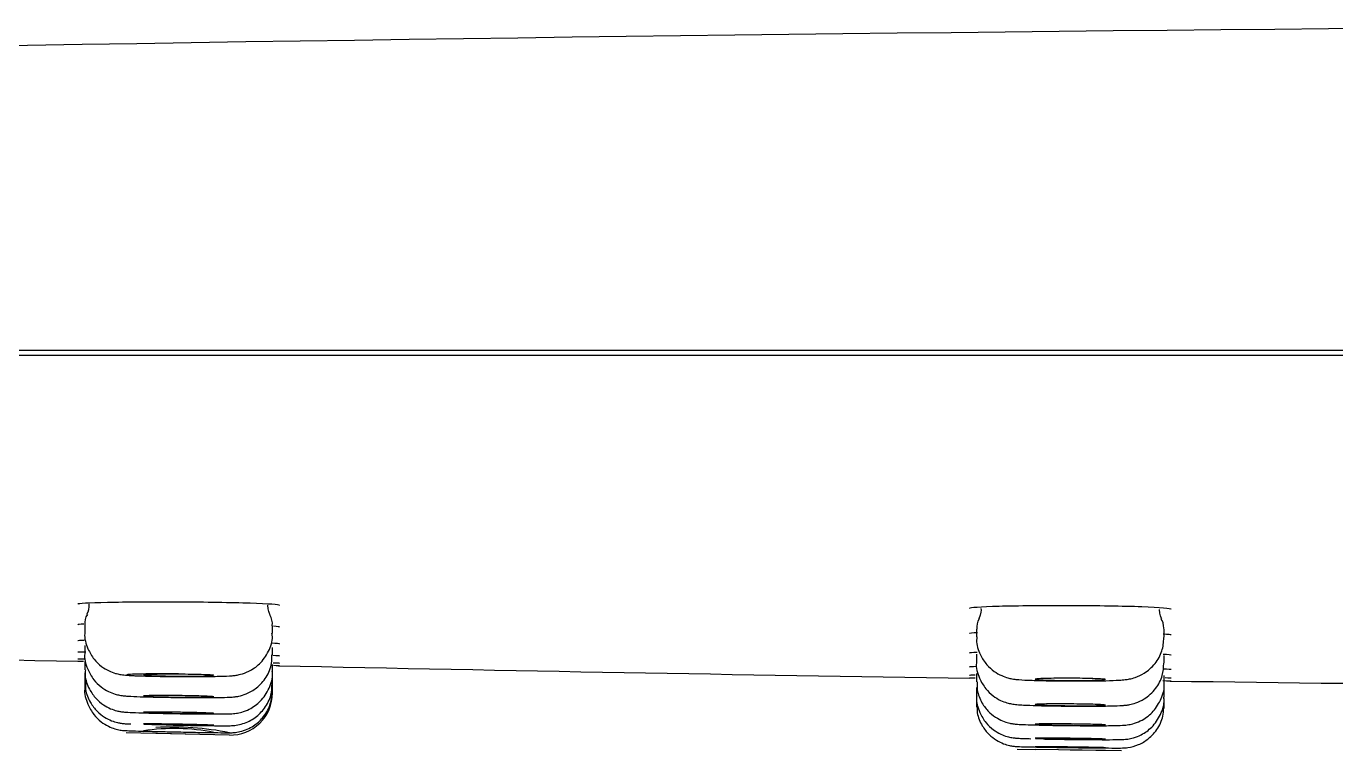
# Model space of a CAD drawing. Header units: millimetres. Extents: x -60 to 7633, y -2614 to 2146.
# Drawn here: x 2671.55 to 2699.46, y -2208.05 to -2192.61 of the extents above; entities that cross this region are included whole.
import ezdxf

# ---------------------------------------------------------------- set-up
doc = ezdxf.new("R2010")
doc.units = ezdxf.units.MM
doc.layers.get('0').update_dxf_attribs({"color": 250})

msp = doc.modelspace()

# ---------------------------------------------------------------- linework, layer by layer
at = {"linetype": 'Continuous'}
for p, q in [((2845.099, -2199.524), (2618.499, -2199.524)), ((2625.637, -2199.624), (2838.037, -2199.624)), ((2672.799, -2205.367), (2672.799, -2205.537)), ((2676.799, -2205.549), (2676.799, -2205.39)), ((2691.799, -2205.46), (2691.799, -2205.627)), ((2695.799, -2205.635), (2695.799, -2205.474)), ((2672.799, -2205.807), (2672.799, -2205.982)), ((2676.799, -2206.006), (2676.799, -2205.852)), ((2691.799, -2205.994), (2691.799, -2206.166)), ((2672.799, -2206.149), (2672.799, -2206.328)), ((2676.799, -2206.362), (2676.799, -2206.212)), ((2695.799, -2206.182), (2695.799, -2206.024)), ((2672.799, -2206.328), (2672.799, -2206.328)), ((2672.799, -2206.393), (2672.799, -2206.575)), ((2676.799, -2206.363), (2676.799, -2206.362)), ((2676.799, -2206.616), (2676.799, -2206.469)), ((2691.799, -2206.41), (2691.799, -2206.584)), ((2695.799, -2206.607), (2695.799, -2206.452)), ((2672.799, -2206.575), (2672.799, -2206.723)), ((2672.799, -2206.723), (2672.799, -2206.773)), ((2676.799, -2206.617), (2676.799, -2206.616)), ((2676.799, -2206.769), (2676.799, -2206.623)), ((2676.799, -2206.82), (2676.799, -2206.769)), ((2691.799, -2206.708), (2691.799, -2206.883)), ((2695.799, -2206.911), (2695.799, -2206.758)), ((2691.799, -2206.883), (2691.799, -2206.884)), ((2691.799, -2206.886), (2691.799, -2207.063)), ((2691.799, -2207.063), (2691.799, -2207.123)), ((2695.799, -2206.911), (2695.799, -2206.911)), ((2695.799, -2207.093), (2695.799, -2206.941)), ((2695.799, -2207.154), (2695.799, -2207.093)), ((2675.879, -2207.72), (2673.679, -2207.672)), ((2675.549, -2207.713), (2674.049, -2207.681)), ((2692.665, -2208.022), (2693.058, -2208.028)), ((2694.549, -2208.049), (2693.049, -2208.028)), ((2694.886, -2208.054), (2693.798, -2208.039))]:
    msp.add_line(p, q, dxfattribs=at)
for centre, radius, start, end in [((2673.096, -2205.322), 0.298, 144.4072, 189.5723), ((2672.57, -2204.974), 0.323, 328.1678, 7.7248), ((2676.458, -2205.339), 0.337, 351.4499, 32.6153), ((2692.124, -2205.416), 0.32, 146.8254, 187.7209), ((2719.183, -57.103), 2149.547, 268.366985, 268.759749), ((2727.636, 187.46), 2394.237, 268.786369, 269.138907), ((2675.899, -2206.82), 0.9, 268.7685, 359.7402), ((2731.021, 348.392), 2555.201, 269.212992, 269.543181), ((2674.712, -2211.79), 4.211, 78.5394, 99.0601), ((2674.651, -2213.807), 6.26, 78.6741, 93.0785)]:
    msp.add_arc(centre, radius, start, end, dxfattribs=at)
for points in [[(2707.313, -2192.612), (2682.955, -2192.764), (2658.118, -2193.186), (2632.801, -2193.879)], [(2676.748, -2205.157), (2676.723, -2205.133), (2676.708, -2205.064), (2676.7, -2204.949)], [(2691.892, -2205.024), (2691.906, -2205.057), (2691.891, -2205.128), (2691.849, -2205.239)], [(2695.747, -2205.241), (2695.727, -2205.225), (2695.711, -2205.158), (2695.699, -2205.041)], [(2672.775, -2205.356), (2672.693, -2205.359), (2672.649, -2205.364), (2672.649, -2205.369)], [(2695.797, -2205.474), (2695.786, -2205.35), (2695.766, -2205.274), (2695.738, -2205.247)], [(2672.788, -2205.701), (2672.697, -2205.703), (2672.649, -2205.706), (2672.649, -2205.71)], [(2691.822, -2205.537), (2691.71, -2205.543), (2691.649, -2205.55), (2691.649, -2205.557)], [(2672.822, -2205.949), (2672.71, -2205.949), (2672.649, -2205.951), (2672.649, -2205.954)], [(2691.815, -2205.959), (2691.707, -2205.962), (2691.649, -2205.967), (2691.649, -2205.972)], [(2672.782, -2206.099), (2672.695, -2206.099), (2672.649, -2206.099), (2672.649, -2206.1)], [(2672.773, -2206.152), (2672.692, -2206.15), (2672.649, -2206.149), (2672.649, -2206.149)], [(2691.796, -2206.261), (2691.7, -2206.263), (2691.649, -2206.266), (2691.649, -2206.269)], [(2691.773, -2206.445), (2691.692, -2206.445), (2691.649, -2206.446), (2691.649, -2206.447)], [(2691.773, -2206.509), (2691.692, -2206.507), (2691.649, -2206.507), (2691.649, -2206.507)], [(2693.228, -2207.802), (2693.269, -2207.803), (2693.312, -2207.803), (2693.358, -2207.804)]]:
    msp.add_open_spline(points, degree=3, dxfattribs=at)
for points, knots in [([(2676.948, -2204.954), (2676.948, -2204.954), (2676.948, -2204.954), (2676.949, -2204.939), (2676.716, -2204.923), (2675.924, -2204.897), (2675.368, -2204.888), (2674.234, -2204.882), (2673.677, -2204.886), (2672.882, -2204.903), (2672.649, -2204.916), (2672.649, -2204.93)], [0.4999312, 0.4999312, 0.4999312, 0.4999312, 0.5, 0.5, 0.625, 0.625, 0.75, 0.75, 0.875, 0.875, 1, 1, 1, 1]), ([(2695.949, -2205.039), (2695.949, -2205.039), (2695.949, -2205.039), (2695.949, -2205.021), (2695.716, -2205.002), (2694.925, -2204.973), (2694.368, -2204.964), (2693.234, -2204.96), (2692.677, -2204.966), (2691.882, -2204.988), (2691.649, -2205.005), (2691.649, -2205.023)], [0.4999302, 0.4999302, 0.4999302, 0.4999302, 0.5, 0.5, 0.625, 0.625, 0.75, 0.75, 0.875, 0.875, 1, 1, 1, 1]), ([(2676.948, -2205.418), (2676.948, -2205.418), (2676.948, -2205.418), (2676.949, -2205.413), (2676.904, -2205.407), (2676.822, -2205.401)], [0.49993243, 0.49993243, 0.49993243, 0.49993243, 0.5, 0.5, 0.55457999, 0.55457999, 0.55457999, 0.55457999]), ([(2672.802, -2205.533), (2672.801, -2205.541), (2672.782, -2205.652), (2672.849, -2205.867), (2672.982, -2206.1), (2673.144, -2206.256), (2673.303, -2206.351), (2673.441, -2206.403), (2673.542, -2206.426), (2673.611, -2206.436), (2673.696, -2206.445), (2673.809, -2206.452), (2673.939, -2206.456), (2674.006, -2206.458)], [0, 0, 0, 0, 0.0083122, 0.1306778, 0.2269826, 0.3076591, 0.3759722, 0.4319275, 0.4727158, 0.5041233, 0.5464111, 0.6634127, 0.7633824, 0.7633824, 0.7633824, 0.7633824]), ([(2674.577, -2206.469), (2674.714, -2206.471), (2674.966, -2206.473), (2675.373, -2206.472), (2675.717, -2206.465), (2675.883, -2206.459), (2676.01, -2206.446), (2676.137, -2206.422), (2676.321, -2206.356), (2676.545, -2206.201), (2676.724, -2205.945), (2676.81, -2205.697), (2676.791, -2205.573), (2676.787, -2205.547)], [0, 0, 0, 0, 0.119343, 0.254591, 0.391829, 0.535649, 0.583382, 0.61892, 0.680347, 0.76902, 0.874489, 0.976944, 1, 1, 1, 1]), ([(2691.809, -2205.626), (2691.805, -2205.651), (2691.789, -2205.774), (2691.864, -2205.995), (2692.003, -2206.216), (2692.167, -2206.363), (2692.325, -2206.452), (2692.459, -2206.499), (2692.555, -2206.52), (2692.631, -2206.531), (2692.75, -2206.542), (2692.954, -2206.552), (2693.319, -2206.562), (2693.567, -2206.564), (2693.706, -2206.565)], [0, 0, 0, 0, 0.025026, 0.138486, 0.228761, 0.304847, 0.369299, 0.421799, 0.46026, 0.494657, 0.553541, 0.719009, 0.864991, 1, 1, 1, 1]), ([(2693.706, -2206.565), (2693.724, -2206.565), (2693.872, -2206.567), (2694.195, -2206.566), (2694.574, -2206.561), (2694.816, -2206.551), (2694.946, -2206.541), (2695.055, -2206.527), (2695.204, -2206.489), (2695.406, -2206.395), (2695.615, -2206.209), (2695.77, -2205.932), (2695.786, -2205.745), (2695.793, -2205.638)], [0, 0, 0, 0, 0.017318, 0.160486, 0.303742, 0.450535, 0.532084, 0.578441, 0.626282, 0.697174, 0.801235, 0.902987, 1, 1, 1, 1]), ([(2695.949, -2205.59), (2695.949, -2205.59), (2695.949, -2205.59), (2695.949, -2205.582), (2695.888, -2205.574), (2695.776, -2205.567)], [0.49993148, 0.49993148, 0.49993148, 0.49993148, 0.5, 0.5, 0.56390543, 0.56390543, 0.56390543, 0.56390543]), ([(2672.8, -2205.977), (2672.799, -2205.979), (2672.78, -2206.085), (2672.844, -2206.298), (2672.973, -2206.534), (2673.135, -2206.693), (2673.293, -2206.791), (2673.431, -2206.845), (2673.534, -2206.869), (2673.599, -2206.878), (2673.66, -2206.885), (2673.759, -2206.892), (2673.966, -2206.901), (2674.315, -2206.91), (2674.558, -2206.914), (2674.676, -2206.915)], [0, 0, 0, 0, 0.00198, 0.120465, 0.213396, 0.291075, 0.356767, 0.410567, 0.449809, 0.477151, 0.508128, 0.57502, 0.725444, 0.885182, 1, 1, 1, 1]), ([(2676.948, -2205.778), (2676.948, -2205.778), (2676.948, -2205.778), (2676.949, -2205.774), (2676.888, -2205.768), (2676.776, -2205.762)], [0.49993292, 0.49993292, 0.49993292, 0.49993292, 0.5, 0.5, 0.56388753, 0.56388753, 0.56388753, 0.56388753]), ([(2674.676, -2206.915), (2674.713, -2206.916), (2674.876, -2206.919), (2675.211, -2206.921), (2675.58, -2206.92), (2675.807, -2206.916), (2675.916, -2206.911), (2675.995, -2206.904), (2676.098, -2206.888), (2676.265, -2206.838), (2676.48, -2206.713), (2676.676, -2206.492), (2676.791, -2206.231), (2676.787, -2206.074), (2676.784, -2206.007)], [0, 0, 0, 0, 0.034057, 0.173069, 0.312143, 0.453687, 0.530452, 0.565416, 0.596917, 0.653393, 0.736432, 0.837306, 0.940317, 1, 1, 1, 1]), ([(2676.948, -2206.036), (2676.948, -2206.036), (2676.948, -2206.036), (2676.949, -2206.033), (2676.898, -2206.029), (2676.805, -2206.025)], [0.49993284, 0.49993284, 0.49993284, 0.49993284, 0.5, 0.5, 0.55813006, 0.55813006, 0.55813006, 0.55813006]), ([(2676.948, -2206.191), (2676.948, -2206.191), (2676.948, -2206.191), (2676.949, -2206.189), (2676.902, -2206.187), (2676.815, -2206.184)], [0.49993238, 0.49993238, 0.49993238, 0.49993238, 0.5, 0.5, 0.55605179, 0.55605179, 0.55605179, 0.55605179]), ([(2676.948, -2206.242), (2676.948, -2206.242), (2676.948, -2206.242), (2676.949, -2206.242), (2676.904, -2206.241), (2676.822, -2206.239)], [0.49679078, 0.49679078, 0.49679078, 0.49679078, 0.5, 0.5, 0.5545686, 0.5545686, 0.5545686, 0.5545686]), ([(2691.802, -2206.162), (2691.801, -2206.168), (2691.781, -2206.278), (2691.847, -2206.493), (2691.98, -2206.726), (2692.142, -2206.883), (2692.3, -2206.979), (2692.438, -2207.031), (2692.54, -2207.054), (2692.607, -2207.064), (2692.688, -2207.073), (2692.816, -2207.081), (2693.08, -2207.09), (2693.399, -2207.098), (2693.588, -2207.099), (2693.647, -2207.1)], [0, 0, 0, 0, 0.006635, 0.126039, 0.219954, 0.298597, 0.365174, 0.419709, 0.459452, 0.489591, 0.528954, 0.633212, 0.784207, 0.942487, 1, 1, 1, 1]), ([(2693.647, -2207.1), (2693.745, -2207.101), (2693.963, -2207.103), (2694.34, -2207.103), (2694.688, -2207.098), (2694.865, -2207.092), (2694.977, -2207.083), (2695.071, -2207.069), (2695.211, -2207.033), (2695.414, -2206.936), (2695.625, -2206.745), (2695.775, -2206.464), (2695.786, -2206.282), (2695.79, -2206.184)], [0, 0, 0, 0, 0.087665, 0.225996, 0.365832, 0.511185, 0.558853, 0.592952, 0.639439, 0.704143, 0.81254, 0.912922, 1, 1, 1, 1]), ([(2695.949, -2206.018), (2695.949, -2206.018), (2695.949, -2206.018), (2695.949, -2206.012), (2695.888, -2206.006), (2695.776, -2206)], [0.49993211, 0.49993211, 0.49993211, 0.49993211, 0.5, 0.5, 0.56389464, 0.56389464, 0.56389464, 0.56389464]), ([(2672.812, -2206.327), (2672.808, -2206.371), (2672.796, -2206.505), (2672.88, -2206.73), (2673.023, -2206.937), (2673.184, -2207.075), (2673.337, -2207.157), (2673.466, -2207.2), (2673.556, -2207.218), (2673.609, -2207.225), (2673.659, -2207.23), (2673.745, -2207.235), (2673.934, -2207.243), (2674.29, -2207.253), (2674.639, -2207.26), (2674.816, -2207.263), (2674.867, -2207.263)], [0, 0, 0, 0, 0.039884, 0.140407, 0.221342, 0.289681, 0.347003, 0.392879, 0.424119, 0.445389, 0.470883, 0.525211, 0.664405, 0.81256, 0.953278, 1, 1, 1, 1]), ([(2674.798, -2206.413), (2674.794, -2206.413), (2674.79, -2206.413), (2674.786, -2206.413), (2674.663, -2206.412), (2674.539, -2206.412), (2674.423, -2206.413), (2674.307, -2206.413), (2674.196, -2206.414), (2674.101, -2206.416), (2674.005, -2206.418), (2673.922, -2206.42), (2673.857, -2206.422), (2673.792, -2206.424), (2673.745, -2206.427), (2673.719, -2206.43), (2673.692, -2206.433), (2673.687, -2206.436), (2673.702, -2206.44), (2673.717, -2206.443), (2673.753, -2206.446), (2673.808, -2206.45), (2673.862, -2206.453), (2673.937, -2206.456), (2674.025, -2206.459), (2674.113, -2206.461), (2674.217, -2206.464), (2674.329, -2206.466), (2674.44, -2206.468), (2674.563, -2206.469), (2674.685, -2206.47), (2674.723, -2206.471), (2674.762, -2206.471), (2674.801, -2206.471)], [0, 0, 0, 0, 0.0017143, 0.0017143, 0.0017143, 0.0554182, 0.0554182, 0.0554182, 0.109112, 0.109112, 0.109112, 0.1628473, 0.1628473, 0.1628473, 0.2165935, 0.2165935, 0.2165935, 0.2703338, 0.2703338, 0.2703338, 0.3240541, 0.3240541, 0.3240541, 0.3777488, 0.3777488, 0.3777488, 0.4314279, 0.4314279, 0.4314279, 0.4851127, 0.4851127, 0.4851127, 0.5017525, 0.5017525, 0.5017525, 0.5017525]), ([(2675.548, -2206.447), (2675.548, -2206.446), (2675.547, -2206.446), (2675.543, -2206.445), (2675.534, -2206.443), (2675.51, -2206.44), (2675.473, -2206.438), (2675.436, -2206.436), (2675.386, -2206.434), (2675.326, -2206.432), (2675.266, -2206.43), (2675.196, -2206.428), (2675.12, -2206.427), (2675.044, -2206.425), (2674.961, -2206.424), (2674.877, -2206.424), (2674.794, -2206.423), (2674.708, -2206.423), (2674.626, -2206.423), (2674.544, -2206.423), (2674.465, -2206.423), (2674.394, -2206.424), (2674.324, -2206.425), (2674.26, -2206.426), (2674.208, -2206.428), (2674.156, -2206.429), (2674.115, -2206.431), (2674.088, -2206.433), (2674.061, -2206.435), (2674.048, -2206.437), (2674.049, -2206.439), (2674.049, -2206.441), (2674.065, -2206.443), (2674.093, -2206.446), (2674.122, -2206.448), (2674.165, -2206.45), (2674.218, -2206.452), (2674.271, -2206.454), (2674.336, -2206.456), (2674.408, -2206.458), (2674.479, -2206.459), (2674.56, -2206.46), (2674.642, -2206.461), (2674.693, -2206.462), (2674.746, -2206.462), (2674.799, -2206.463)], [0.2501259, 0.2501259, 0.2501259, 0.2501259, 0.2684394, 0.2684394, 0.2684394, 0.3221693, 0.3221693, 0.3221693, 0.3759036, 0.3759036, 0.3759036, 0.4296288, 0.4296288, 0.4296288, 0.4833357, 0.4833357, 0.4833357, 0.5370235, 0.5370235, 0.5370235, 0.5907, 0.5907, 0.5907, 0.6443774, 0.6443774, 0.6443774, 0.6980674, 0.6980674, 0.6980674, 0.7517759, 0.7517759, 0.7517759, 0.8055011, 0.8055011, 0.8055011, 0.8592339, 0.8592339, 0.8592339, 0.9129625, 0.9129625, 0.9129625, 0.9666763, 0.9666763, 0.9666763, 1, 1, 1, 1]), ([(2674.368, -2206.467), (2674.419, -2206.468), (2674.488, -2206.469), (2674.557, -2206.469), (2674.577, -2206.469)], [0.91959884, 0.91959884, 0.91959884, 0.91959884, 0.97997943, 1, 1, 1, 1]), ([(2674.799, -2206.463), (2674.882, -2206.463), (2674.967, -2206.463), (2675.047, -2206.463), (2675.126, -2206.463), (2675.201, -2206.462), (2675.267, -2206.461), (2675.332, -2206.46), (2675.39, -2206.459), (2675.434, -2206.457), (2675.479, -2206.455), (2675.512, -2206.454), (2675.53, -2206.451)], [0, 0, 0, 0, 0.0536761, 0.0536761, 0.0536761, 0.1073521, 0.1073521, 0.1073521, 0.1610312, 0.1610312, 0.1610312, 0.2147253, 0.2147253, 0.2147253, 0.2147253]), ([(2674.867, -2207.263), (2674.971, -2207.265), (2675.193, -2207.268), (2675.537, -2207.27), (2675.77, -2207.269), (2675.886, -2207.266), (2675.95, -2207.263), (2676.037, -2207.254), (2676.159, -2207.229), (2676.341, -2207.158), (2676.563, -2206.998), (2676.735, -2206.733), (2676.813, -2206.49), (2676.794, -2206.375), (2676.791, -2206.36)], [0, 0, 0, 0, 0.097885, 0.244376, 0.392656, 0.474308, 0.525306, 0.553706, 0.596928, 0.65641, 0.757651, 0.873007, 0.984938, 1, 1, 1, 1]), ([(2694.548, -2206.534), (2694.548, -2206.534), (2694.547, -2206.533), (2694.544, -2206.532), (2694.534, -2206.529), (2694.51, -2206.526), (2694.473, -2206.524), (2694.436, -2206.521), (2694.386, -2206.519), (2694.326, -2206.517), (2694.266, -2206.515), (2694.196, -2206.513), (2694.12, -2206.511), (2694.044, -2206.51), (2693.961, -2206.509), (2693.877, -2206.508), (2693.794, -2206.508), (2693.708, -2206.508), (2693.626, -2206.508), (2693.544, -2206.508), (2693.465, -2206.509), (2693.394, -2206.51), (2693.324, -2206.511), (2693.26, -2206.513), (2693.208, -2206.515), (2693.156, -2206.517), (2693.115, -2206.519), (2693.088, -2206.521), (2693.061, -2206.524), (2693.048, -2206.527), (2693.049, -2206.529), (2693.049, -2206.532), (2693.065, -2206.535), (2693.093, -2206.537), (2693.122, -2206.54), (2693.165, -2206.542), (2693.218, -2206.545), (2693.271, -2206.547), (2693.336, -2206.549), (2693.408, -2206.55), (2693.479, -2206.552), (2693.56, -2206.553), (2693.642, -2206.554), (2693.693, -2206.555), (2693.746, -2206.555), (2693.798, -2206.555)], [0.2501278, 0.2501278, 0.2501278, 0.2501278, 0.2684286, 0.2684286, 0.2684286, 0.3221717, 0.3221717, 0.3221717, 0.375916, 0.375916, 0.375916, 0.4296436, 0.4296436, 0.4296436, 0.4833443, 0.4833443, 0.4833443, 0.53702, 0.53702, 0.53702, 0.5906835, 0.5906835, 0.5906835, 0.644353, 0.644353, 0.644353, 0.6980435, 0.6980435, 0.6980435, 0.751761, 0.751761, 0.751761, 0.8054994, 0.8054994, 0.8054994, 0.8592441, 0.8592441, 0.8592441, 0.9129777, 0.9129777, 0.9129777, 0.9666877, 0.9666877, 0.9666877, 1, 1, 1, 1]), ([(2693.798, -2206.555), (2693.882, -2206.556), (2693.967, -2206.556), (2694.047, -2206.555), (2694.126, -2206.555), (2694.201, -2206.553), (2694.267, -2206.552), (2694.332, -2206.551), (2694.39, -2206.549), (2694.434, -2206.547), (2694.479, -2206.545), (2694.512, -2206.542), (2694.53, -2206.54)], [0, 0, 0, 0, 0.0536664, 0.0536664, 0.0536664, 0.1073323, 0.1073323, 0.1073323, 0.1610061, 0.1610061, 0.1610061, 0.2147038, 0.2147038, 0.2147038, 0.2147038]), ([(2695.949, -2206.324), (2695.949, -2206.324), (2695.949, -2206.324), (2695.949, -2206.32), (2695.888, -2206.316), (2695.776, -2206.311)], [0.49993224, 0.49993224, 0.49993224, 0.49993224, 0.5, 0.5, 0.5638839, 0.5638839, 0.5638839, 0.5638839]), ([(2695.949, -2206.507), (2695.949, -2206.507), (2695.949, -2206.507), (2695.949, -2206.506), (2695.904, -2206.504), (2695.822, -2206.501)], [0.49993204, 0.49993204, 0.49993204, 0.49993204, 0.5, 0.5, 0.55457307, 0.55457307, 0.55457307, 0.55457307]), ([(2672.801, -2206.719), (2672.8, -2206.725), (2672.781, -2206.833), (2672.846, -2207.045), (2672.975, -2207.278), (2673.135, -2207.434), (2673.291, -2207.531), (2673.429, -2207.585), (2673.533, -2207.609), (2673.597, -2207.618), (2673.628, -2207.621), (2673.65, -2207.622), (2673.683, -2207.624), (2673.748, -2207.627), (2673.932, -2207.632), (2674.166, -2207.638), (2674.307, -2207.641), (2674.319, -2207.642)], [0, 0, 0, 0, 0.006463, 0.136251, 0.238512, 0.324082, 0.396176, 0.454918, 0.499103, 0.521998, 0.536238, 0.551194, 0.577356, 0.656941, 0.817271, 0.986646, 1, 1, 1, 1]), ([(2672.813, -2206.575), (2672.81, -2206.639), (2672.805, -2206.786), (2672.9, -2207.015), (2673.048, -2207.21), (2673.208, -2207.337), (2673.358, -2207.413), (2673.482, -2207.451), (2673.567, -2207.466), (2673.613, -2207.472), (2673.649, -2207.475), (2673.695, -2207.478), (2673.741, -2207.48), (2673.778, -2207.481)], [0, 0, 0, 0, 0.0614788, 0.1649179, 0.2490899, 0.3202752, 0.3796252, 0.4265537, 0.4575861, 0.4761515, 0.496664, 0.5344476, 0.6159911, 0.6159911, 0.6159911, 0.6159911]), ([(2674.319, -2207.642), (2674.452, -2207.645), (2674.693, -2207.65), (2675.12, -2207.659), (2675.493, -2207.666), (2675.786, -2207.669), (2675.854, -2207.671), (2675.936, -2207.669), (2676.002, -2207.665), (2676.17, -2207.638), (2676.387, -2207.543), (2676.606, -2207.349), (2676.763, -2207.087), (2676.787, -2206.892), (2676.798, -2206.773)], [0, 0, 0, 0, 0.110541, 0.230029, 0.349041, 0.469085, 0.592038, 0.60834, 0.622341, 0.659449, 0.749883, 0.82188, 0.907698, 1, 1, 1, 1]), ([(2674.64, -2207.504), (2674.753, -2207.507), (2674.983, -2207.511), (2675.363, -2207.517), (2675.691, -2207.52), (2675.842, -2207.52), (2675.915, -2207.518), (2675.961, -2207.516), (2676.046, -2207.507), (2676.216, -2207.469), (2676.435, -2207.358), (2676.644, -2207.148), (2676.779, -2206.885), (2676.786, -2206.709), (2676.788, -2206.618)], [0, 0, 0, 0, 0.099212, 0.232819, 0.367666, 0.50535, 0.543414, 0.567901, 0.591107, 0.639611, 0.732139, 0.821981, 0.920556, 1, 1, 1, 1]), ([(2691.812, -2206.585), (2691.811, -2206.664), (2691.811, -2206.821), (2691.918, -2207.055), (2692.07, -2207.241), (2692.232, -2207.361), (2692.38, -2207.431), (2692.499, -2207.464), (2692.577, -2207.478), (2692.63, -2207.484), (2692.707, -2207.491), (2692.839, -2207.497), (2693.122, -2207.506), (2693.438, -2207.512), (2693.621, -2207.514), (2693.675, -2207.515)], [0, 0, 0, 0, 0.075688, 0.176897, 0.259785, 0.330008, 0.388496, 0.433993, 0.463808, 0.489426, 0.528887, 0.648822, 0.794946, 0.948131, 1, 1, 1, 1]), ([(2693.675, -2207.515), (2693.777, -2207.516), (2693.999, -2207.519), (2694.372, -2207.52), (2694.708, -2207.518), (2694.866, -2207.514), (2694.966, -2207.508), (2695.053, -2207.497), (2695.181, -2207.467), (2695.369, -2207.388), (2695.585, -2207.218), (2695.745, -2206.949), (2695.816, -2206.718), (2695.796, -2206.611), (2695.795, -2206.604)], [0, 0, 0, 0, 0.091267, 0.228877, 0.368082, 0.512237, 0.556199, 0.584657, 0.627877, 0.686681, 0.784904, 0.88834, 0.993679, 1, 1, 1, 1]), ([(2695.948, -2206.569), (2695.948, -2206.569), (2695.949, -2206.569), (2695.949, -2206.569), (2695.886, -2206.568), (2695.769, -2206.566)], [0.49771423, 0.49771423, 0.49771423, 0.49771423, 0.5, 0.5, 0.56509372, 0.56509372, 0.56509372, 0.56509372]), ([(2675.548, -2206.903), (2675.548, -2206.902), (2675.547, -2206.902), (2675.543, -2206.901), (2675.534, -2206.899), (2675.51, -2206.897), (2675.473, -2206.895), (2675.436, -2206.893), (2675.386, -2206.891), (2675.326, -2206.889), (2675.266, -2206.887), (2675.196, -2206.885), (2675.12, -2206.884), (2675.044, -2206.882), (2674.961, -2206.88), (2674.877, -2206.879), (2674.794, -2206.878), (2674.708, -2206.877), (2674.626, -2206.877), (2674.544, -2206.876), (2674.465, -2206.876), (2674.394, -2206.876), (2674.324, -2206.877), (2674.26, -2206.877), (2674.208, -2206.878), (2674.156, -2206.879), (2674.115, -2206.88), (2674.088, -2206.881), (2674.061, -2206.882), (2674.048, -2206.884), (2674.049, -2206.886), (2674.049, -2206.888), (2674.065, -2206.89), (2674.093, -2206.892), (2674.122, -2206.894), (2674.165, -2206.896), (2674.218, -2206.898), (2674.271, -2206.9), (2674.336, -2206.901), (2674.408, -2206.903), (2674.479, -2206.905), (2674.56, -2206.907), (2674.642, -2206.908), (2674.693, -2206.909), (2674.746, -2206.909), (2674.799, -2206.91)], [0.2501189, 0.2501189, 0.2501189, 0.2501189, 0.268435, 0.268435, 0.268435, 0.3221497, 0.3221497, 0.3221497, 0.3758756, 0.3758756, 0.3758756, 0.4296028, 0.4296028, 0.4296028, 0.4833213, 0.4833213, 0.4833213, 0.5370252, 0.5370252, 0.5370252, 0.5907149, 0.5907149, 0.5907149, 0.644397, 0.644397, 0.644397, 0.6980812, 0.6980812, 0.6980812, 0.7517761, 0.7517761, 0.7517761, 0.8054858, 0.8054858, 0.8054858, 0.859208, 0.859208, 0.859208, 0.9129353, 0.9129353, 0.9129353, 0.9666577, 0.9666577, 0.9666577, 1, 1, 1, 1]), ([(2674.799, -2206.91), (2674.882, -2206.911), (2674.968, -2206.912), (2675.047, -2206.912), (2675.126, -2206.912), (2675.201, -2206.912), (2675.267, -2206.912), (2675.332, -2206.912), (2675.39, -2206.911), (2675.434, -2206.91), (2675.479, -2206.909), (2675.512, -2206.908), (2675.53, -2206.906)], [0, 0, 0, 0, 0.0536844, 0.0536844, 0.0536844, 0.1073692, 0.1073692, 0.1073692, 0.1610501, 0.1610501, 0.1610501, 0.2147359, 0.2147359, 0.2147359, 0.2147359]), ([(2691.805, -2206.881), (2691.803, -2206.895), (2691.785, -2207.009), (2691.853, -2207.225), (2691.987, -2207.452), (2692.148, -2207.605), (2692.305, -2207.698), (2692.441, -2207.749), (2692.542, -2207.771), (2692.602, -2207.779), (2692.642, -2207.783), (2692.704, -2207.787), (2692.792, -2207.791), (2692.905, -2207.794), (2692.958, -2207.796)], [0, 0, 0, 0, 0.0158154, 0.1445769, 0.2464114, 0.331809, 0.40377, 0.4622943, 0.5047873, 0.5299679, 0.5535039, 0.5917088, 0.7179739, 0.8098513, 0.8098513, 0.8098513, 0.8098513]), ([(2691.813, -2207.063), (2691.81, -2207.131), (2691.806, -2207.281), (2691.905, -2207.512), (2692.054, -2207.704), (2692.215, -2207.829), (2692.365, -2207.903), (2692.489, -2207.941), (2692.577, -2207.955), (2692.622, -2207.96), (2692.648, -2207.962), (2692.679, -2207.964), (2692.741, -2207.966), (2692.905, -2207.97), (2693.186, -2207.976), (2693.384, -2207.979), (2693.46, -2207.98)], [0, 0, 0, 0, 0.069187, 0.178425, 0.267406, 0.342643, 0.405294, 0.454865, 0.488718, 0.505731, 0.520424, 0.543639, 0.603021, 0.757075, 0.920135, 1, 1, 1, 1]), ([(2694.548, -2207.08), (2694.548, -2207.079), (2694.547, -2207.078), (2694.544, -2207.078), (2694.534, -2207.075), (2694.51, -2207.073), (2694.473, -2207.071), (2694.436, -2207.069), (2694.386, -2207.067), (2694.326, -2207.065), (2694.266, -2207.063), (2694.196, -2207.061), (2694.12, -2207.059), (2694.044, -2207.058), (2693.961, -2207.057), (2693.877, -2207.056), (2693.794, -2207.055), (2693.708, -2207.054), (2693.626, -2207.054), (2693.544, -2207.054), (2693.465, -2207.054), (2693.394, -2207.055), (2693.324, -2207.056), (2693.26, -2207.057), (2693.208, -2207.058), (2693.156, -2207.059), (2693.115, -2207.061), (2693.088, -2207.063), (2693.061, -2207.064), (2693.048, -2207.067), (2693.049, -2207.069), (2693.049, -2207.071), (2693.065, -2207.073), (2693.093, -2207.075), (2693.122, -2207.077), (2693.165, -2207.08), (2693.218, -2207.082), (2693.271, -2207.084), (2693.336, -2207.086), (2693.408, -2207.087), (2693.479, -2207.089), (2693.56, -2207.09), (2693.642, -2207.092), (2693.693, -2207.092), (2693.746, -2207.093), (2693.798, -2207.093)], [0.2501223, 0.2501223, 0.2501223, 0.2501223, 0.2684326, 0.2684326, 0.2684326, 0.3221585, 0.3221585, 0.3221585, 0.3758916, 0.3758916, 0.3758916, 0.429619, 0.429619, 0.429619, 0.4833306, 0.4833306, 0.4833306, 0.5370234, 0.5370234, 0.5370234, 0.5907027, 0.5907027, 0.5907027, 0.6443796, 0.6443796, 0.6443796, 0.6980661, 0.6980661, 0.6980661, 0.7517699, 0.7517699, 0.7517699, 0.8054911, 0.8054911, 0.8054911, 0.8592225, 0.8592225, 0.8592225, 0.9129525, 0.9129525, 0.9129525, 0.9666699, 0.9666699, 0.9666699, 1, 1, 1, 1]), ([(2693.358, -2207.804), (2693.399, -2207.805), (2693.551, -2207.808), (2693.901, -2207.813), (2694.311, -2207.816), (2694.656, -2207.818), (2694.852, -2207.814), (2694.925, -2207.814), (2695.038, -2207.802), (2695.161, -2207.777), (2695.341, -2207.706), (2695.559, -2207.549), (2695.73, -2207.292), (2695.811, -2207.048), (2695.793, -2206.929), (2695.789, -2206.909)], [0, 0, 0, 0, 0.036801, 0.160517, 0.283364, 0.406918, 0.532752, 0.603247, 0.623628, 0.660305, 0.713175, 0.793682, 0.889396, 0.983499, 1, 1, 1, 1]), ([(2693.46, -2207.98), (2693.532, -2207.981), (2693.719, -2207.984), (2694.09, -2207.989), (2694.47, -2207.993), (2694.769, -2207.995), (2694.863, -2207.996), (2694.932, -2207.993), (2694.97, -2207.991), (2695.078, -2207.98), (2695.258, -2207.931), (2695.485, -2207.795), (2695.677, -2207.577), (2695.791, -2207.317), (2695.787, -2207.16), (2695.784, -2207.093)], [0, 0, 0, 0, 0.062557, 0.18768, 0.311902, 0.437499, 0.565849, 0.584984, 0.599053, 0.617878, 0.688837, 0.760593, 0.852105, 0.946084, 1, 1, 1, 1]), ([(2693.798, -2207.093), (2693.882, -2207.094), (2693.967, -2207.094), (2694.047, -2207.094), (2694.126, -2207.094), (2694.201, -2207.093), (2694.267, -2207.093), (2694.332, -2207.092), (2694.39, -2207.091), (2694.434, -2207.089), (2694.479, -2207.088), (2694.512, -2207.086), (2694.53, -2207.084)], [0, 0, 0, 0, 0.0536772, 0.0536772, 0.0536772, 0.1073544, 0.1073544, 0.1073544, 0.1610326, 0.1610326, 0.1610326, 0.2147232, 0.2147232, 0.2147232, 0.2147232]), ([(2674.799, -2207.233), (2674.715, -2207.232), (2674.629, -2207.231), (2674.55, -2207.23), (2674.471, -2207.229), (2674.396, -2207.229), (2674.33, -2207.229), (2674.264, -2207.228), (2674.207, -2207.229), (2674.163, -2207.229), (2674.118, -2207.229), (2674.085, -2207.23), (2674.067, -2207.231), (2674.055, -2207.232), (2674.049, -2207.233), (2674.049, -2207.233)], [0, 0, 0, 0, 0.0536947, 0.0536947, 0.0536947, 0.10739, 0.10739, 0.10739, 0.1610779, 0.1610779, 0.1610779, 0.2147626, 0.2147626, 0.2147626, 0.2501177, 0.2501177, 0.2501177, 0.2501177]), ([(2674.054, -2207.235), (2674.063, -2207.236), (2674.087, -2207.238), (2674.124, -2207.24), (2674.161, -2207.242), (2674.211, -2207.243), (2674.271, -2207.245), (2674.331, -2207.247), (2674.401, -2207.249), (2674.477, -2207.251), (2674.553, -2207.253), (2674.636, -2207.254), (2674.72, -2207.256), (2674.803, -2207.257), (2674.889, -2207.259), (2674.971, -2207.26), (2675.053, -2207.261), (2675.132, -2207.261), (2675.203, -2207.262), (2675.274, -2207.262), (2675.337, -2207.262), (2675.389, -2207.262), (2675.441, -2207.262), (2675.482, -2207.261), (2675.509, -2207.26)], [0.2684526, 0.2684526, 0.2684526, 0.2684526, 0.3221541, 0.3221541, 0.3221541, 0.3758685, 0.3758685, 0.3758685, 0.4295917, 0.4295917, 0.4295917, 0.4833155, 0.4833155, 0.4833155, 0.5370314, 0.5370314, 0.5370314, 0.5907342, 0.5907342, 0.5907342, 0.6444244, 0.6444244, 0.6444244, 0.6981085, 0.6981085, 0.6981085, 0.6981085]), ([(2675.549, -2207.257), (2675.549, -2207.257), (2675.548, -2207.257), (2675.548, -2207.257), (2675.548, -2207.256), (2675.532, -2207.254), (2675.504, -2207.252), (2675.475, -2207.251), (2675.432, -2207.249), (2675.379, -2207.247), (2675.326, -2207.245), (2675.261, -2207.243), (2675.189, -2207.241), (2675.118, -2207.239), (2675.037, -2207.238), (2674.955, -2207.236), (2674.904, -2207.235), (2674.851, -2207.234), (2674.799, -2207.233)], [0.750162, 0.750162, 0.750162, 0.750162, 0.7517955, 0.7517955, 0.7517955, 0.8054932, 0.8054932, 0.8054932, 0.8592045, 0.8592045, 0.8592045, 0.9129262, 0.9129262, 0.9129262, 0.9666507, 0.9666507, 0.9666507, 1, 1, 1, 1]), ([(2674.799, -2207.488), (2674.715, -2207.487), (2674.629, -2207.485), (2674.55, -2207.484), (2674.471, -2207.483), (2674.396, -2207.482), (2674.33, -2207.481), (2674.264, -2207.48), (2674.207, -2207.48), (2674.163, -2207.48), (2674.118, -2207.48), (2674.085, -2207.48), (2674.067, -2207.48), (2674.055, -2207.481), (2674.049, -2207.481), (2674.049, -2207.482)], [0, 0, 0, 0, 0.0537051, 0.0537051, 0.0537051, 0.1074108, 0.1074108, 0.1074108, 0.1611075, 0.1611075, 0.1611075, 0.2147953, 0.2147953, 0.2147953, 0.2501219, 0.2501219, 0.2501219, 0.2501219]), ([(2674.054, -2207.483), (2674.063, -2207.484), (2674.087, -2207.485), (2674.124, -2207.487), (2674.161, -2207.488), (2674.211, -2207.49), (2674.271, -2207.492), (2674.331, -2207.493), (2674.401, -2207.495), (2674.477, -2207.497), (2674.553, -2207.499), (2674.636, -2207.501), (2674.72, -2207.502), (2674.803, -2207.504), (2674.889, -2207.506), (2674.971, -2207.507), (2675.053, -2207.508), (2675.132, -2207.51), (2675.203, -2207.51), (2675.274, -2207.511), (2675.337, -2207.512), (2675.389, -2207.512), (2675.441, -2207.512), (2675.482, -2207.512), (2675.509, -2207.512)], [0.2684812, 0.2684812, 0.2684812, 0.2684812, 0.3221733, 0.3221733, 0.3221733, 0.3758771, 0.3758771, 0.3758771, 0.4295931, 0.4295931, 0.4295931, 0.4833161, 0.4833161, 0.4833161, 0.5370381, 0.5370381, 0.5370381, 0.5907513, 0.5907513, 0.5907513, 0.6444517, 0.6444517, 0.6444517, 0.6981411, 0.6981411, 0.6981411, 0.6981411]), ([(2675.549, -2207.51), (2675.549, -2207.51), (2675.548, -2207.51), (2675.548, -2207.51), (2675.548, -2207.509), (2675.532, -2207.508), (2675.504, -2207.507), (2675.475, -2207.505), (2675.432, -2207.504), (2675.379, -2207.502), (2675.326, -2207.5), (2675.261, -2207.499), (2675.189, -2207.497), (2675.118, -2207.495), (2675.037, -2207.493), (2674.955, -2207.491), (2674.904, -2207.49), (2674.851, -2207.489), (2674.799, -2207.488)], [0.750167, 0.750167, 0.750167, 0.750167, 0.7518263, 0.7518263, 0.7518263, 0.8055158, 0.8055158, 0.8055158, 0.8592161, 0.8592161, 0.8592161, 0.912929, 0.912929, 0.912929, 0.9666506, 0.9666506, 0.9666506, 1, 1, 1, 1]), ([(2694.548, -2207.504), (2694.548, -2207.503), (2694.547, -2207.503), (2694.543, -2207.502), (2694.534, -2207.501), (2694.51, -2207.499), (2694.473, -2207.497), (2694.436, -2207.495), (2694.386, -2207.493), (2694.326, -2207.491), (2694.266, -2207.49), (2694.196, -2207.488), (2694.12, -2207.487), (2694.044, -2207.485), (2693.961, -2207.484), (2693.877, -2207.483), (2693.794, -2207.482), (2693.708, -2207.481), (2693.626, -2207.48), (2693.544, -2207.48), (2693.465, -2207.48), (2693.394, -2207.48), (2693.324, -2207.48), (2693.26, -2207.48), (2693.208, -2207.481), (2693.156, -2207.482), (2693.115, -2207.483), (2693.088, -2207.484), (2693.061, -2207.485), (2693.048, -2207.487), (2693.049, -2207.488), (2693.049, -2207.49), (2693.065, -2207.492), (2693.093, -2207.493), (2693.122, -2207.495), (2693.165, -2207.497), (2693.218, -2207.499), (2693.271, -2207.501), (2693.336, -2207.502), (2693.408, -2207.504), (2693.479, -2207.506), (2693.56, -2207.507), (2693.642, -2207.508), (2693.693, -2207.509), (2693.746, -2207.51), (2693.798, -2207.51)], [0.2501218, 0.2501218, 0.2501218, 0.2501218, 0.2684504, 0.2684504, 0.2684504, 0.3221628, 0.3221628, 0.3221628, 0.3758845, 0.3758845, 0.3758845, 0.4296077, 0.4296077, 0.4296077, 0.4833243, 0.4833243, 0.4833243, 0.5370289, 0.5370289, 0.5370289, 0.5907217, 0.5907217, 0.5907217, 0.6444077, 0.6444077, 0.6444077, 0.6980951, 0.6980951, 0.6980951, 0.7517912, 0.7517912, 0.7517912, 0.8054995, 0.8054995, 0.8054995, 0.8592185, 0.8592185, 0.8592185, 0.9129418, 0.9129418, 0.9129418, 0.9666614, 0.9666614, 0.9666614, 1, 1, 1, 1]), ([(2693.798, -2207.51), (2693.882, -2207.511), (2693.968, -2207.512), (2694.047, -2207.512), (2694.126, -2207.512), (2694.201, -2207.512), (2694.267, -2207.512), (2694.332, -2207.512), (2694.39, -2207.511), (2694.434, -2207.51), (2694.479, -2207.509), (2694.512, -2207.508), (2694.53, -2207.507)], [0, 0, 0, 0, 0.0536882, 0.0536882, 0.0536882, 0.1073767, 0.1073767, 0.1073767, 0.1610619, 0.1610619, 0.1610619, 0.2147508, 0.2147508, 0.2147508, 0.2147508]), ([(2693.798, -2207.788), (2693.715, -2207.787), (2693.629, -2207.786), (2693.55, -2207.785), (2693.471, -2207.785), (2693.396, -2207.784), (2693.33, -2207.784), (2693.264, -2207.784), (2693.207, -2207.784), (2693.163, -2207.784), (2693.118, -2207.785), (2693.085, -2207.785), (2693.067, -2207.786), (2693.055, -2207.787), (2693.049, -2207.787), (2693.049, -2207.788)], [0, 0, 0, 0, 0.0536982, 0.0536982, 0.0536982, 0.1073967, 0.1073967, 0.1073967, 0.1610905, 0.1610905, 0.1610905, 0.2147822, 0.2147822, 0.2147822, 0.2501249, 0.2501249, 0.2501249, 0.2501249]), ([(2693.054, -2207.789), (2693.063, -2207.79), (2693.087, -2207.792), (2693.124, -2207.793), (2693.161, -2207.794), (2693.211, -2207.796), (2693.271, -2207.797), (2693.331, -2207.799), (2693.401, -2207.801), (2693.477, -2207.802), (2693.553, -2207.803), (2693.636, -2207.805), (2693.72, -2207.806), (2693.803, -2207.807), (2693.889, -2207.808), (2693.971, -2207.809), (2694.053, -2207.81), (2694.132, -2207.81), (2694.203, -2207.811), (2694.274, -2207.811), (2694.337, -2207.811), (2694.389, -2207.811), (2694.441, -2207.811), (2694.482, -2207.81), (2694.509, -2207.81)], [0.2684773, 0.2684773, 0.2684773, 0.2684773, 0.3221799, 0.3221799, 0.3221799, 0.3758908, 0.3758908, 0.3758908, 0.4296074, 0.4296074, 0.4296074, 0.4833242, 0.4833242, 0.4833242, 0.5370359, 0.5370359, 0.5370359, 0.5907392, 0.5907392, 0.5907392, 0.6444346, 0.6444346, 0.6444346, 0.6981261, 0.6981261, 0.6981261, 0.6981261]), ([(2694.549, -2207.807), (2694.549, -2207.807), (2694.548, -2207.807), (2694.548, -2207.807), (2694.548, -2207.806), (2694.532, -2207.805), (2694.504, -2207.803), (2694.475, -2207.802), (2694.432, -2207.8), (2694.379, -2207.799), (2694.326, -2207.797), (2694.261, -2207.796), (2694.189, -2207.794), (2694.118, -2207.793), (2694.037, -2207.791), (2693.955, -2207.79), (2693.904, -2207.789), (2693.851, -2207.789), (2693.798, -2207.788)], [0.7501695, 0.7501695, 0.7501695, 0.7501695, 0.7518194, 0.7518194, 0.7518194, 0.8055194, 0.8055194, 0.8055194, 0.8592282, 0.8592282, 0.8592282, 0.9129436, 0.9129436, 0.9129436, 0.966661, 0.966661, 0.966661, 1, 1, 1, 1]), ([(2693.798, -2207.974), (2693.715, -2207.972), (2693.629, -2207.971), (2693.55, -2207.97), (2693.471, -2207.969), (2693.396, -2207.969), (2693.33, -2207.968), (2693.264, -2207.967), (2693.207, -2207.967), (2693.163, -2207.967), (2693.118, -2207.967), (2693.085, -2207.967), (2693.067, -2207.967), (2693.055, -2207.967), (2693.049, -2207.967), (2693.049, -2207.968)], [0, 0, 0, 0, 0.0537062, 0.0537062, 0.0537062, 0.1074127, 0.1074127, 0.1074127, 0.1611148, 0.1611148, 0.1611148, 0.2148116, 0.2148116, 0.2148116, 0.2501307, 0.2501307, 0.2501307, 0.2501307]), ([(2693.054, -2207.968), (2693.063, -2207.969), (2693.087, -2207.97), (2693.124, -2207.971), (2693.161, -2207.972), (2693.211, -2207.973), (2693.271, -2207.974), (2693.331, -2207.976), (2693.401, -2207.977), (2693.477, -2207.978), (2693.553, -2207.979), (2693.636, -2207.981), (2693.72, -2207.982), (2693.803, -2207.983), (2693.889, -2207.984), (2693.971, -2207.985), (2694.053, -2207.986), (2694.132, -2207.987), (2694.203, -2207.988), (2694.274, -2207.989), (2694.337, -2207.989), (2694.389, -2207.99), (2694.441, -2207.99), (2694.482, -2207.99), (2694.509, -2207.99)], [0.2685066, 0.2685066, 0.2685066, 0.2685066, 0.3222039, 0.3222039, 0.3222039, 0.3759066, 0.3759066, 0.3759066, 0.4296155, 0.4296155, 0.4296155, 0.4833287, 0.4833287, 0.4833287, 0.5370423, 0.5370423, 0.5370423, 0.5907523, 0.5907523, 0.5907523, 0.6444563, 0.6444563, 0.6444563, 0.6981544, 0.6981544, 0.6981544, 0.6981544]), ([(2694.549, -2207.989), (2694.549, -2207.989), (2694.548, -2207.989), (2694.548, -2207.989), (2694.548, -2207.988), (2694.532, -2207.987), (2694.504, -2207.987), (2694.475, -2207.986), (2694.432, -2207.985), (2694.379, -2207.983), (2694.326, -2207.982), (2694.261, -2207.981), (2694.189, -2207.98), (2694.118, -2207.978), (2694.037, -2207.977), (2693.955, -2207.976), (2693.904, -2207.975), (2693.851, -2207.974), (2693.798, -2207.974)], [0.7501761, 0.7501761, 0.7501761, 0.7501761, 0.7518494, 0.7518494, 0.7518494, 0.8055456, 0.8055456, 0.8055456, 0.8592465, 0.8592465, 0.8592465, 0.9129536, 0.9129536, 0.9129536, 0.9666658, 0.9666658, 0.9666658, 1, 1, 1, 1])]:
    msp.add_open_spline(points, degree=3, knots=knots, dxfattribs=at)

doc.saveas('drawing.dxf')
